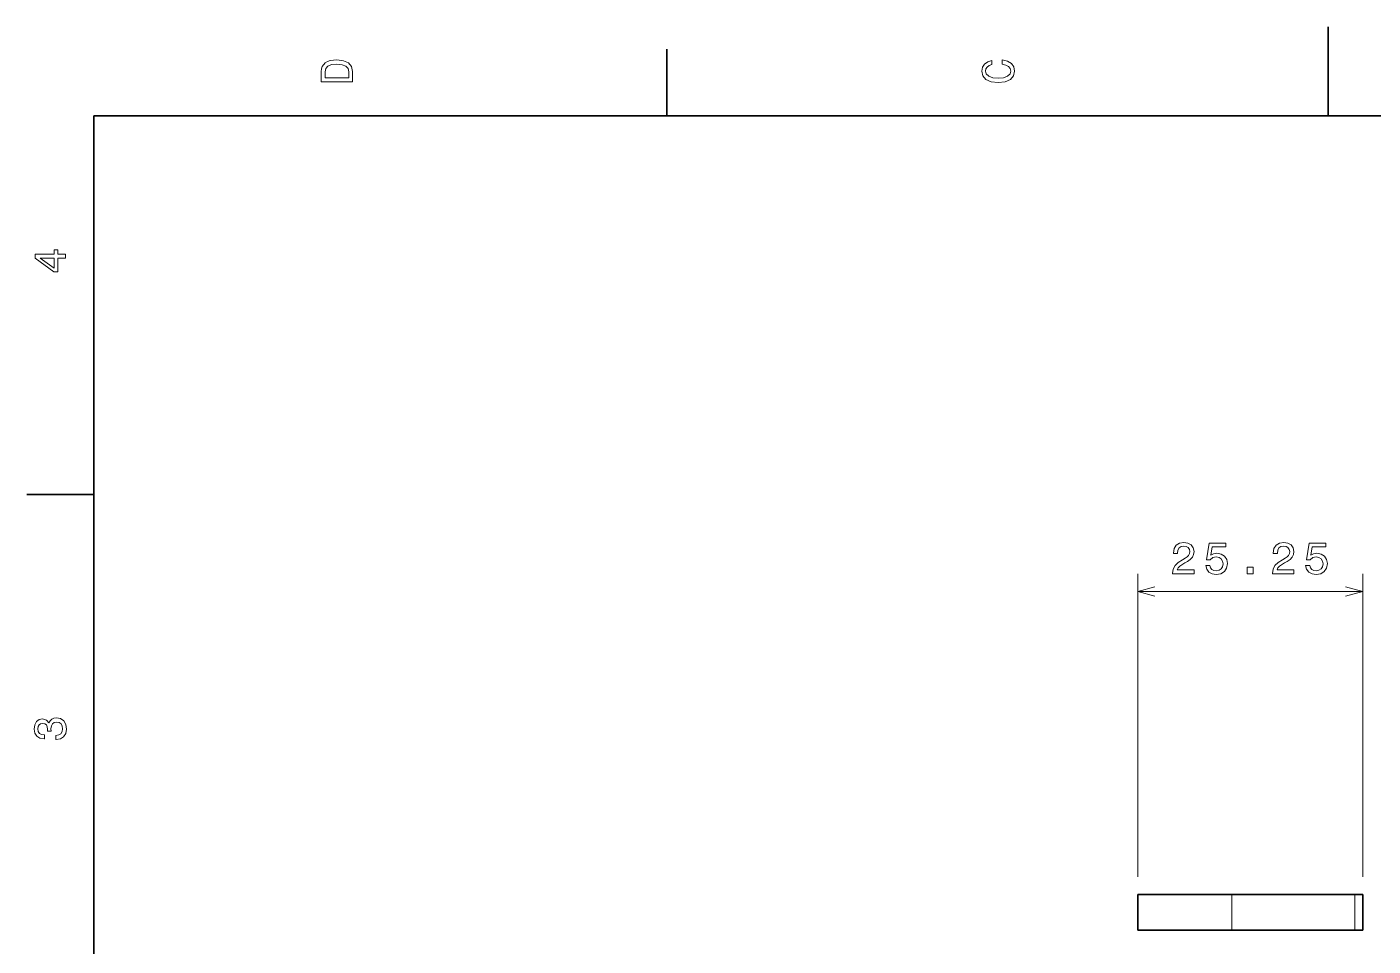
# Model space of a CAD drawing. Extents: x 0 to 296, y 0 to 210.
# Drawn here: x 2.5 to 153.6, y 106.8 to 210 of the extents above; entities that cross this region are included whole.
import ezdxf

# ---------------------------------------------------------------- set-up
doc = ezdxf.new("R2010")
doc.units = 0

msp = doc.modelspace()

# ---------------------------------------------------------------- linework, layer by layer
at = {"color": 7, "lineweight": 35, "ltscale": 0.25}
msp.add_line((148.5, 200), (148.5, 210), dxfattribs=at)
at = {"color": 7, "lineweight": 35, "ltscale": 0.1875}
for p, q in [((74.300003, 200), (74.300003, 207.5)), ((10, 157.5), (2.5, 157.5))]:
    msp.add_line(p, q, dxfattribs=at)
at = {"color": 7, "lineweight": 35}
for p, q in [((287, 200), (10, 200)), ((10, 200), (10, 10))]:
    msp.add_line(p, q, dxfattribs=at)
at = {"color": 7, "lineweight": 13}
for p, q in [((127.13784, 114.588074), (127.13784, 148.6026)), ((152.391846, 114.588074), (152.391846, 148.6026)), ((127.13784, 146.6026), (152.391846, 146.6026))]:
    msp.add_line(p, q, dxfattribs=at)
at = {"color": 7, "lineweight": 35, "ltscale": 0.264152}
for p, q in [((127.13784, 112.588074), (137.703934, 112.588074)), ((127.13784, 108.588074), (137.703934, 108.588074))]:
    msp.add_line(p, q, dxfattribs=at)
at = {"color": 7, "lineweight": 35, "ltscale": 0.1}
for p, q in [((127.13784, 112.588074), (127.13784, 108.588074)), ((152.391846, 112.588074), (152.391846, 108.588074))]:
    msp.add_line(p, q, dxfattribs=at)
at = {"color": 7, "lineweight": 13, "ltscale": 0.1}
for p, q in [((137.703934, 108.588074), (137.703934, 112.588074)), ((151.492493, 112.588074), (151.492493, 108.588074))]:
    msp.add_line(p, q, dxfattribs=at)
at = {"color": 7, "lineweight": 35, "ltscale": 0.344714}
for p, q in [((137.703934, 112.588074), (151.492493, 112.588074)), ((137.703934, 108.588074), (151.492493, 108.588074))]:
    msp.add_line(p, q, dxfattribs=at)
at = {"color": 7, "lineweight": 35, "ltscale": 0.022484}
for p, q in [((151.492493, 112.588074), (152.391846, 112.588074)), ((151.492493, 108.588074), (152.391846, 108.588074))]:
    msp.add_line(p, q, dxfattribs=at)
at = {"color": 7, "lineweight": 13}
for points in [[(35.533215, 204.994965), (35.533215, 203.829971), (39.033215, 203.829971), (39.033215, 204.994965), (38.922264, 205.544678), (38.584366, 205.953171), (38.034657, 206.205338), (37.283215, 206.296112), (36.516644, 206.215424), (36.21405, 206.114563), (35.971977, 205.973343), (35.644165, 205.56485), (35.563473, 205.297562)], [(35.951801, 204.959656), (36.027451, 205.342941), (36.259438, 205.605194), (36.672985, 205.761536), (37.283215, 205.811966), (37.873272, 205.756485), (38.286816, 205.600143), (38.533936, 205.332855), (38.614628, 204.959656), (38.614628, 204.298996), (35.951801, 204.298996)], [(111.93206, 205.817017), (112.35569, 205.716141), (112.658287, 205.549713), (112.844887, 205.317734), (112.905403, 205.045395), (112.814629, 204.71759), (112.54229, 204.460388), (112.098488, 204.28891), (111.483215, 204.233429), (110.872986, 204.28891), (110.424141, 204.455338), (110.151802, 204.71254), (110.055984, 205.045395), (110.106415, 205.287476), (110.247627, 205.494247), (110.474571, 205.655624), (110.787247, 205.766571), (110.787247, 206.245682), (110.308144, 206.094391), (109.94503, 205.832138), (109.718086, 205.474075), (109.637398, 205.045395), (109.763474, 204.510818), (110.116501, 204.10231), (110.696472, 203.840057), (111.483215, 203.749283), (112.269958, 203.840057), (112.84993, 204.10231), (113.208, 204.510818), (113.329041, 205.045395), (113.233215, 205.51442), (112.965927, 205.892654), (112.527161, 206.159943), (111.93206, 206.301163)], [(6.833213, 184.02739), (6.833213, 184.481277), (5.965778, 184.481277), (5.965778, 184.98056), (5.56232, 184.98056), (5.56232, 184.481277), (3.408862, 184.481277), (3.408862, 184.022339), (5.521974, 182.489197), (5.965778, 182.489197), (5.965778, 184.02739)], [(5.56232, 182.912827), (3.993876, 184.02739), (5.56232, 184.02739)], [(131.062256, 148.6026), (133.467865, 148.6026), (133.467865, 149.036316), (131.566574, 149.036316), (131.672485, 149.273346), (131.854034, 149.470032), (132.413834, 149.828094), (132.711395, 149.979401), (133.044235, 150.196259), (133.281281, 150.448425), (133.417435, 150.745972), (133.467865, 151.083862), (133.382141, 151.507507), (133.145111, 151.840363), (132.781998, 152.052155), (132.312973, 152.127808), (131.828827, 152.042084), (131.460663, 151.805054), (131.223633, 151.426819), (131.142944, 150.927521), (131.142944, 150.856934), (131.601883, 150.856934), (131.601883, 150.897278), (131.647263, 151.240204), (131.783432, 151.492371), (132.00029, 151.653748), (132.28775, 151.709229), (132.580261, 151.658783), (132.797119, 151.532715), (132.938339, 151.336029), (132.98877, 151.088898), (132.953461, 150.856934), (132.857635, 150.660248), (132.696259, 150.48877), (132.47435, 150.337463), (132.176804, 150.176086), (131.682571, 149.863403), (131.334595, 149.530548), (131.127808, 149.127106), (131.062256, 148.617737)], [(134.778107, 149.515411), (134.889053, 149.101868), (135.136169, 148.779114), (135.499283, 148.577393), (135.963257, 148.50174), (136.472626, 148.592499), (136.871048, 148.83963), (137.123199, 149.233002), (137.219025, 149.737335), (137.133286, 150.20636), (136.89122, 150.574493), (136.51297, 150.811523), (136.023773, 150.897278), (135.645538, 150.836761), (135.353027, 150.670319), (135.494232, 151.613403), (137.027374, 151.613403), (137.027374, 152.026947), (135.156342, 152.026947), (134.878967, 150.171051), (135.282425, 150.171051), (135.574936, 150.408081), (135.948135, 150.493805), (136.270905, 150.438324), (136.518021, 150.276947), (136.674362, 150.029846), (136.729828, 149.712097), (136.674362, 149.394379), (136.51297, 149.147278), (136.265854, 148.990936), (135.948135, 148.935455), (135.680847, 148.970764), (135.47406, 149.086761), (135.322769, 149.268311), (135.247116, 149.515411)], [(142.270325, 148.6026), (144.675934, 148.6026), (144.675934, 149.036316), (142.774643, 149.036316), (142.880554, 149.273346), (143.062103, 149.470032), (143.621902, 149.828094), (143.919464, 149.979401), (144.252304, 150.196259), (144.489334, 150.448425), (144.625504, 150.745972), (144.675934, 151.083862), (144.59021, 151.507507), (144.35318, 151.840363), (143.990067, 152.052155), (143.521042, 152.127808), (143.036896, 152.042084), (142.668732, 151.805054), (142.431702, 151.426819), (142.351013, 150.927521), (142.351013, 150.856934), (142.809952, 150.856934), (142.809952, 150.897278), (142.855331, 151.240204), (142.991501, 151.492371), (143.208359, 151.653748), (143.495819, 151.709229), (143.78833, 151.658783), (144.005188, 151.532715), (144.146408, 151.336029), (144.196838, 151.088898), (144.16153, 150.856934), (144.065704, 150.660248), (143.904327, 150.48877), (143.682419, 150.337463), (143.384872, 150.176086), (142.89064, 149.863403), (142.542648, 149.530548), (142.335876, 149.127106), (142.270325, 148.617737)], [(145.986176, 149.515411), (146.097122, 149.101868), (146.344238, 148.779114), (146.707352, 148.577393), (147.171326, 148.50174), (147.680695, 148.592499), (148.079117, 148.83963), (148.331268, 149.233002), (148.427094, 149.737335), (148.341354, 150.20636), (148.099289, 150.574493), (147.721039, 150.811523), (147.231842, 150.897278), (146.853607, 150.836761), (146.561096, 150.670319), (146.702301, 151.613403), (148.235443, 151.613403), (148.235443, 152.026947), (146.36441, 152.026947), (146.087036, 150.171051), (146.490494, 150.171051), (146.783005, 150.408081), (147.156204, 150.493805), (147.478973, 150.438324), (147.726089, 150.276947), (147.882431, 150.029846), (147.937897, 149.712097), (147.882431, 149.394379), (147.721039, 149.147278), (147.473923, 148.990936), (147.156204, 148.935455), (146.888916, 148.970764), (146.682129, 149.086761), (146.530838, 149.268311), (146.455185, 149.515411)], [(139.41687, 148.6026), (140.112823, 148.6026), (140.112823, 149.354034), (139.41687, 149.354034)], [(5.73379, 129.979111), (5.769093, 129.979111), (6.253242, 130.059799), (6.616354, 130.296829), (6.848343, 130.670029), (6.934078, 131.164276), (6.848343, 131.688766), (6.626441, 132.082138), (6.273415, 132.334305), (5.819525, 132.425079), (5.521974, 132.384735), (5.279899, 132.273788), (5.0933, 132.092224), (4.957133, 131.850143), (4.684798, 132.177963), (4.251081, 132.293961), (3.857709, 132.218307), (3.560158, 132.00145), (3.373559, 131.648422), (3.307997, 131.164276), (3.388689, 130.710388), (3.610591, 130.362396), (3.963617, 130.135452), (4.432637, 130.059799), (4.46794, 130.059799), (4.46794, 130.508652), (4.145173, 130.548996), (3.913184, 130.680115), (3.771974, 130.891937), (3.721542, 131.189484), (3.761888, 131.451736), (3.867795, 131.643372), (4.039265, 131.759369), (4.271254, 131.804764), (4.518372, 131.759369), (4.684798, 131.638336), (4.785663, 131.426514), (4.815922, 131.139053), (4.810879, 130.942368), (5.209294, 130.942368), (5.199208, 131.189484), (5.244596, 131.507217), (5.365634, 131.744247), (5.56232, 131.885452), (5.819525, 131.935883), (6.112032, 131.880417), (6.328891, 131.734161), (6.465058, 131.502167), (6.510447, 131.194534), (6.460014, 130.876801), (6.308718, 130.644821), (6.066643, 130.498566), (5.73379, 130.443085)]]:
    msp.add_lwpolyline(points, close=True, dxfattribs=at)
for points in [[(129.069687, 147.120239), (127.13784, 146.6026), (129.069687, 146.084961)], [(150.460007, 146.084961), (152.391846, 146.6026), (150.460007, 147.120239)]]:
    msp.add_lwpolyline(points, dxfattribs=at)

doc.saveas('drawing.dxf')
